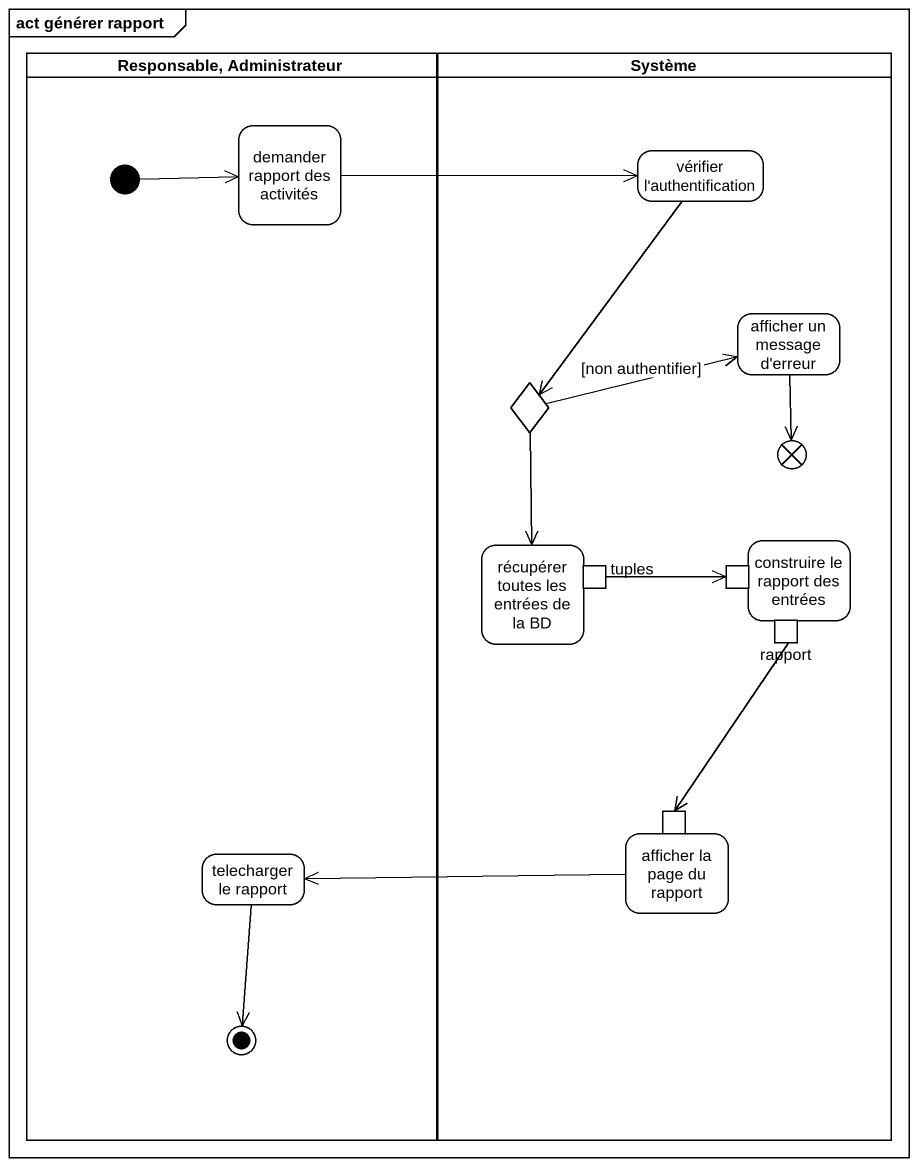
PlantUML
@startuml
mainframe act générer rapport
hide empty description
state "Responsable, Administrateur" as Responsable_Administrateur <<partition>> {
  state "demander rapport des activités" as demander_rapport_des #FFFFFF
  state "telecharger le rapport" as telecharger_le_rapport #FFFFFF
  [*] -right-> demander_rapport_des
  telecharger_le_rapport --> [*]
}
state Système <<partition>> {
  state "vérifier l'authentification" as vérifier_l_authentification #FFFFFF
  state "afficher un message d'erreur" as afficher_un_message_d_erreur #FFFFFF
  state choice1 <<choice>> #FFFFFF
  state flowfinal1 <<end>> #FFFFFF
  state "récupérer toutes les entrées de la BD" as récupérer_toutes_les #FFFFFF {
    state tuples <<outputPin>>
  }
  state "construire le rapport des entrées" as construire_le_rapport_des #FFFFFF {
    state pin1 <<inputPin>>
    state rapport <<outputPin>>
  }
  state "afficher la page du rapport" as afficher_la_page_du_rapport #FFFFFF {
    state pin2 <<inputPin>>
  }
}
demander_rapport_des -right-> vérifier_l_authentification
vérifier_l_authentification --> choice1
afficher_un_message_d_erreur --> flowfinal1
choice1 -right-> afficher_un_message_d_erreur : [non authentifier]
choice1 --> récupérer_toutes_les
tuples -right-> pin1
rapport --> pin2
afficher_la_page_du_rapport -left-> telecharger_le_rapport
@enduml
